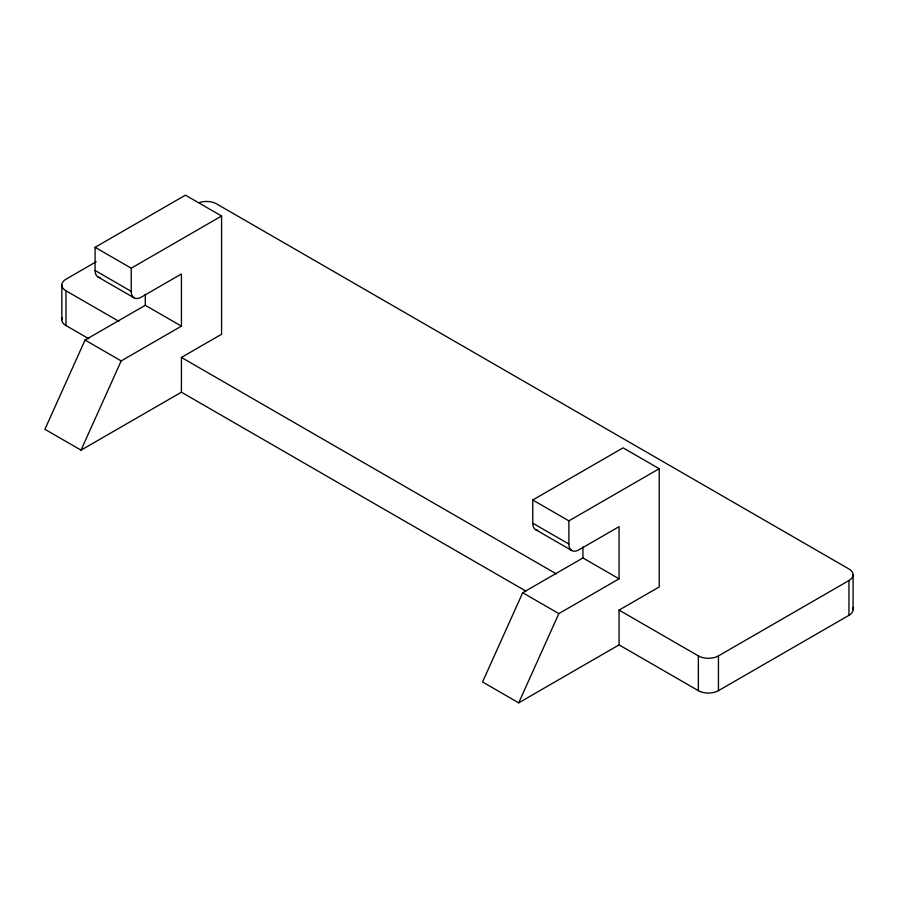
<?xml version="1.0" encoding="UTF-8"?>
<svg xmlns="http://www.w3.org/2000/svg" width="898" height="898" viewBox="0 0 898 898"><rect width="100%" height="100%" fill="white"/><g stroke="black" fill="none" stroke-linecap="round" stroke-linejoin="round"><path stroke-width="1.35" d="M181.418 392.202L181.418 357.438L221.57 334.247L221.57 216.025L185.437 195.158L95.087 247.32L95.087 270.5L131.231 291.367A14.2 8.194 -60 0 0 141.267 297.159L181.418 273.98L181.418 326.142L145.285 305.275L85.052 340.05L44.9 429.3L81.033 450.156L181.418 392.202L525.925 591.109M81.033 450.156L121.185 360.906L181.418 326.142M619.07 644.887L619.07 610.112L659.222 586.933L659.222 468.7L623.089 447.844L532.75 499.995L532.75 523.175L568.883 544.042A14.2 8.194 -60 0 0 578.918 549.834L619.07 526.655L619.07 578.817L582.937 557.95L522.703 592.725L482.552 681.975L518.696 702.842L619.07 644.887L698.375 690.663A14.2 8.194 0 0 0 718.445 690.663L848.947 615.332A14.2 8.194 0 0 0 852.617 607.407M518.696 702.842L558.848 613.592L619.07 578.817M96.187 261.756L65.981 279.199A14.2 8.194 0 0 0 65.981 290.784L65.981 325.559L88.812 338.737M95.087 247.32L131.231 268.188L221.57 216.025M532.75 499.995L568.883 520.862L659.222 468.7M619.07 610.112L698.375 655.899A14.2 8.194 0 0 0 718.445 655.899L848.947 580.557A14.2 8.194 0 0 0 848.947 568.962L216.553 203.857A14.2 8.194 0 0 0 199.412 202.555M98.028 276.999L134.161 297.867M535.691 529.674L571.824 550.541M65.981 290.784L118.85 321.304M181.418 357.438L556.333 573.889M85.052 340.05L121.185 360.906M522.703 592.725L558.848 613.592M853.1 574.765L853.1 609.529M848.947 580.557L848.947 615.332M718.445 655.899L718.445 690.663M698.375 655.899L698.375 690.663M582.937 546.972L582.937 557.95M568.883 520.862L568.883 544.042M145.285 294.297L145.285 305.275M131.231 268.188L131.231 291.367M61.827 284.992L61.827 319.767M537.767 530.325A14.2 8.194 -60 0 1 532.75 523.175M100.105 277.639A14.2 8.194 -60 0 1 95.087 270.5M65.981 325.559A14.2 8.194 0 0 1 62.31 317.645"/></g></svg>
